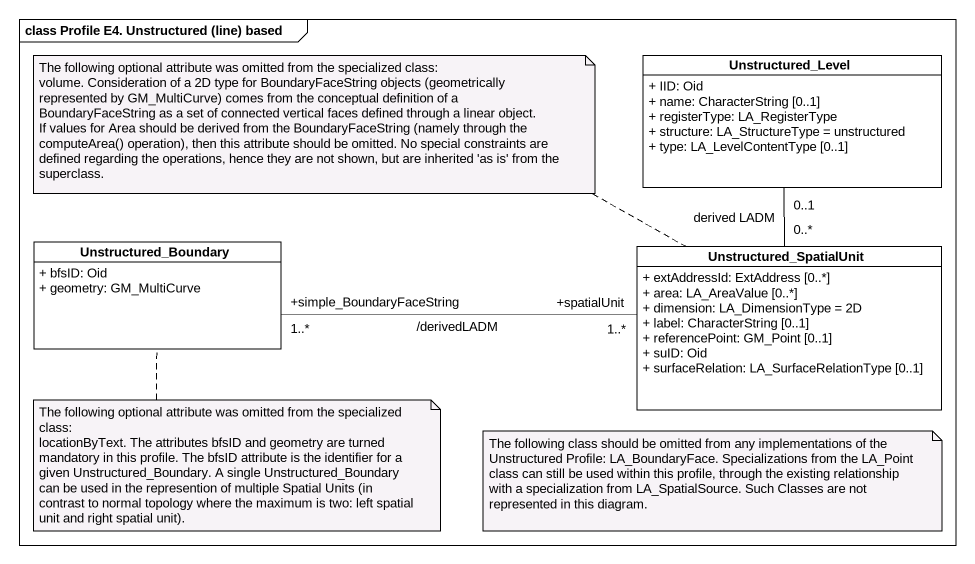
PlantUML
@startuml
mainframe class Profile E4. Unstructured (line) based
hide circle
hide empty members
skinparam classAttributeIconSize 0
class Unstructured_Level #FFFFFF {
  + IID: Oid
  + name: CharacterString [0..1]
  + registerType: LA_RegisterType
  + structure: LA_StructureType = unstructured
  + type: LA_LevelContentType [0..1]
}
class Unstructured_Boundary #FFFFFF {
  + bfsID: Oid
  + geometry: GM_MultiCurve
}
class Unstructured_SpatialUnit #FFFFFF {
  + extAddressId: ExtAddress [0..*]
  + area: LA_AreaValue [0..*]
  + dimension: LA_DimensionType = 2D
  + label: CharacterString [0..1]
  + referencePoint: GM_Point [0..1]
  + suID: Oid
  + surfaceRelation: LA_SurfaceRelationType [0..1]
}
Unstructured_Level "0..1" -- "0..*" Unstructured_SpatialUnit : derived LADM
Unstructured_SpatialUnit "+spatialUnit\n1..*" -left- "+simple_BoundaryFaceString\n1..*" Unstructured_Boundary : /derivedLADM
note left of Unstructured_SpatialUnit
  The following optional attribute was omitted from the specialized class:
  volume. Consideration of a 2D type for BoundaryFaceString objects (geometrically represented by GM_MultiCurve) comes from the conceptual definition of a BoundaryFaceString as a set of connected vertical faces defined through a linear object.
  If values for Area should be derived from the BoundaryFaceString (namely through the computeArea() operation), then this attribute should be omitted. No special constraints are defined regarding the operations, hence they are not shown, but are inherited 'as is' from the superclass.
end note
note bottom of Unstructured_Boundary
  The following optional attribute was omitted from the specialized class:
  locationByText. The attributes bfsID and geometry are turned mandatory in this profile. The bfsID attribute is the identifier for a given Unstructured_Boundary. A single Unstructured_Boundary can be used in the represention of multiple Spatial Units (in contrast to normal topology where the maximum is two: left spatial unit and right spatial unit).
end note
note as N3
  The following class should be omitted from any implementations of the Unstructured Profile: LA_BoundaryFace. Specializations from the LA_Point class can still be used within this profile, through the existing relationship with a specialization from LA_SpatialSource. Such Classes are not represented in this diagram.
end note
@enduml
